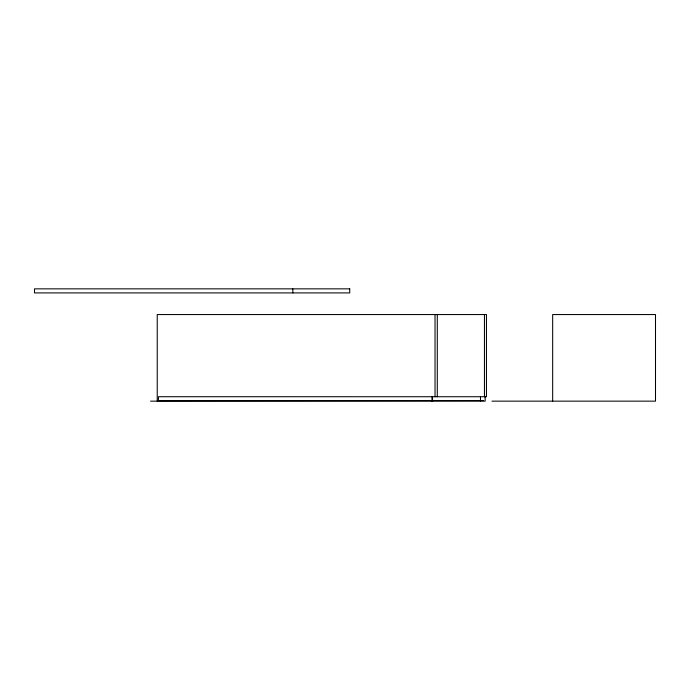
<?xml version="1.0" encoding="UTF-8"?>
<svg xmlns="http://www.w3.org/2000/svg" width="690" height="690" viewBox="0 0 690 690"><rect width="100%" height="100%" fill="white"/><g stroke="black" fill="none" stroke-linecap="round" stroke-linejoin="round"><path stroke-width="1.03" d="M150.549 401.149L485.165 401.149L485.165 396.733M491.961 401.149L655.5 401.149L655.5 314.554L552.673 314.554L552.673 401.149M484.458 314.554L484.458 396.733M483.414 400.519L158.424 400.778L158.424 396.716L486.459 396.733L486.459 314.554L157.234 314.554L157.234 401.149M480.482 396.733L480.482 401.149M437.288 314.554L437.288 396.733M435.028 314.554L435.028 396.733M432.535 396.733L432.535 401.149M432.026 396.733L431.949 401.149M292.81 288.851L292.845 292.914M349.735 288.851L34.5 288.851L34.5 292.914L349.735 292.914L349.735 288.851"/></g></svg>
